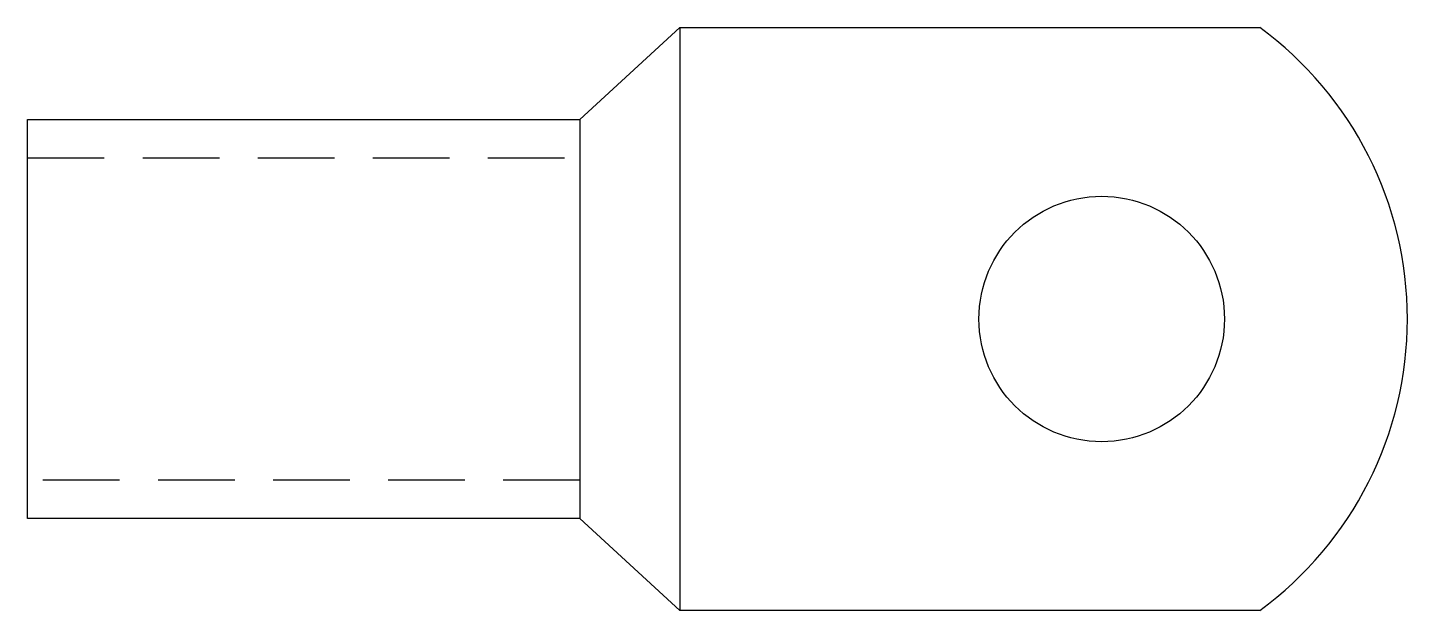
# Model space of a CAD drawing. Extents: x 0 to 89.9, y 0 to 38.
import ezdxf

# ---------------------------------------------------------------- set-up
doc = ezdxf.new("R2010")
doc.units = 0
doc.linetypes.add('HIDDENX2', pattern=[0.75, 0.5, -0.25])

# ---------------------------------------------------------------- blocks, each defined once
blk = doc.blocks.new('SC240_d')
for p, q in [((-27.5, 19), (-34, 13)), ((-27.5, 19), (-27.5, -19)), ((-34, 13), (-34, -13)), ((-34, -13), (-27.5, -19))]:
    blk.add_line(p, q)
for points in [[(-27.5, 19), (10.317, 19)], [(-34, -13), (-70, -13), (-70, 13), (-34, 13)], [(10.317, -19), (-27.5, -19)]]:
    blk.add_lwpolyline(points)
at = {"color": 6, "linetype": 'HIDDENX2', "ltscale": 10}
blk.add_lwpolyline([(-34, -10.5), (-70, -10.5), (-70, 10.5), (-34, 10.5)], dxfattribs=at)
blk.add_circle((0, 0), 8)
blk.add_arc((-3.665, 0), 23.59, 306.34797, 53.65203)

msp = doc.modelspace()

# ---------------------------------------------------------------- block references
msp.add_blockref('SC240_d', (70, 19))

doc.saveas('drawing.dxf')
